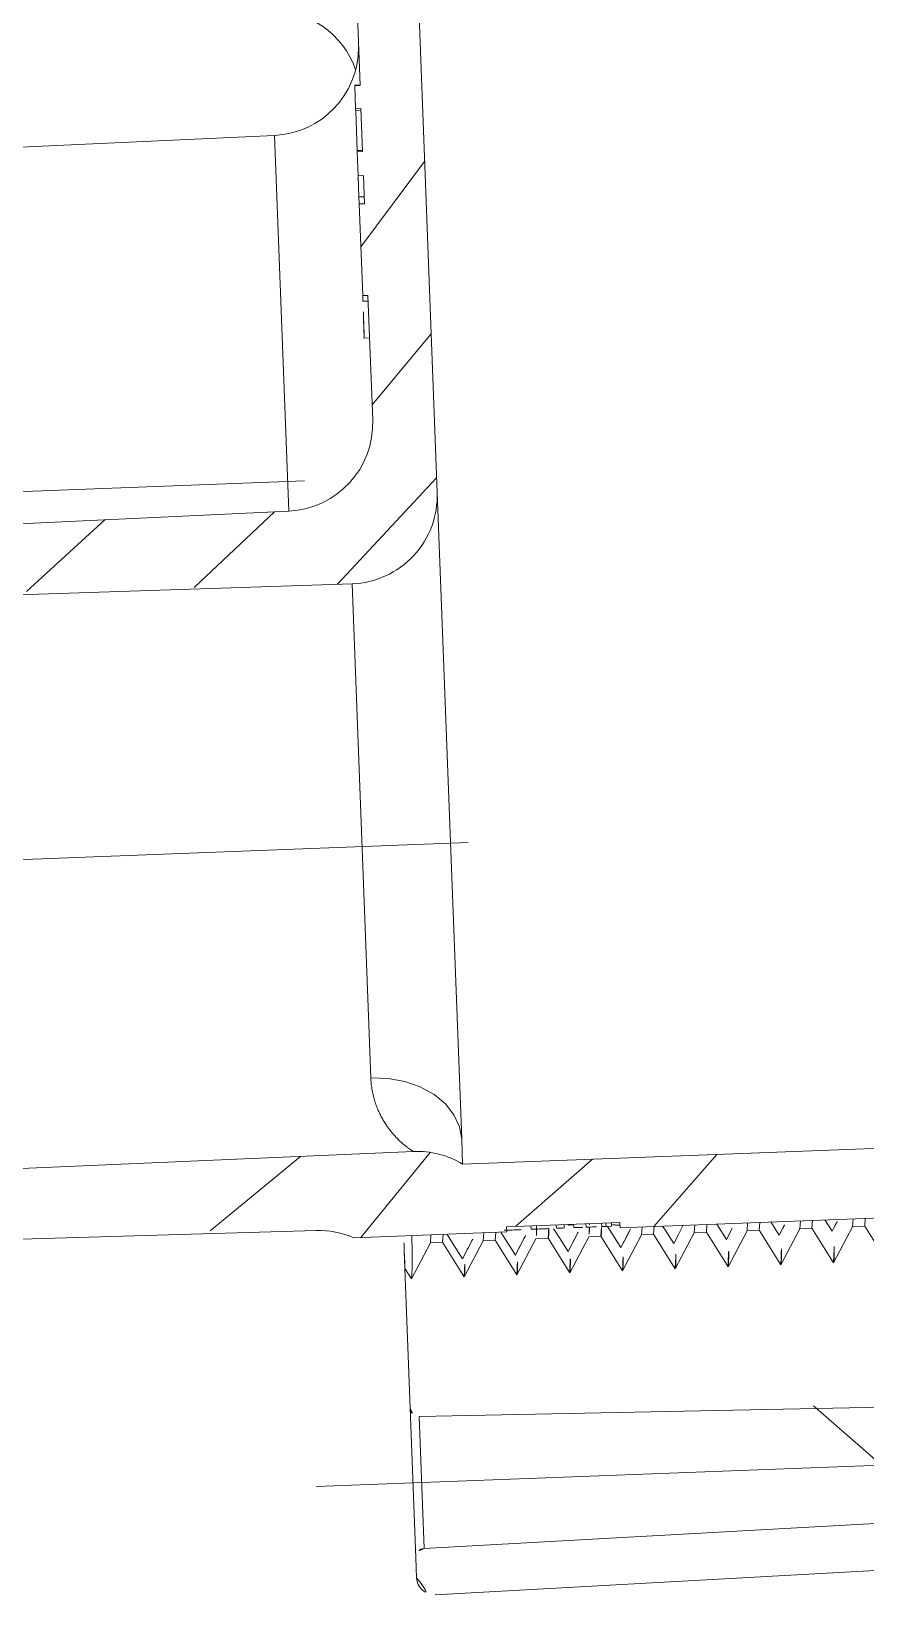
# Model space of a CAD drawing. Header units: metres. Extents: x 1956498 to 1957612, y 2277909 to 2278547.
# Drawn here: x 1956799.4868 to 1956799.5342, y 2278138.8061 to 2278138.895 of the extents above; entities that cross this region are included whole.
import ezdxf

# ---------------------------------------------------------------- set-up
doc = ezdxf.new("R2010")
doc.units = ezdxf.units.M
doc.linetypes.add('CENTERX2', pattern=[4, 2.5, -0.5, 0.5, -0.5])
doc.layers.add('UBS_400_DETAIL POSTE HTA TOOLKIT UBS', color=7, linetype='Continuous')
pattern_1 = [(45, (-451.7999274479062, -412.9644927030749), (-26.94076836320746, 26.94076836320746), []), (45, (-442.8196674479059, -412.9644927030749), (-26.94076836320746, 26.94076836320746), []), (45, (-433.8394074479056, -412.9644927030749), (-26.94076836320746, 26.94076836320746), []), (45, (-424.8591274479058, -412.9644927030749), (-26.94076836320746, 26.94076836320746), [])]

# ---------------------------------------------------------------- blocks, each defined once
blk = doc.blocks.new('HSI 150 D7.33 PROFIL')
at = {"linetype": 'Continuous', "lineweight": 0}
h = blk.add_hatch(dxfattribs=at)
h.set_pattern_fill('ANSI34', color=5, scale=2, angle=90.0000000000002, style=0)
h.set_pattern_definition([(135.0000000000002, (-451.7999274479062, -412.9644927030749), (-26.94076836320737, -26.94076836320756), []), (135.0000000000002, (-451.7999274479062, -403.9842327030747), (-26.94076836320737, -26.94076836320756), []), (135.0000000000002, (-451.7999274479062, -395.0039727030744), (-26.94076836320737, -26.94076836320756), []), (135.0000000000002, (-451.7999274479062, -386.0236927030746), (-26.94076836320737, -26.94076836320756), [])])
edge = h.paths.add_edge_path(flags=0)
edge.add_line((18.33908186064946, 78.1500000000051), (19.02968078389131, 78.1500000000051))
edge.add_line((19.02968078389131, 78.1500000000051), (20.18438132227129, 80.1500000000051))
edge.add_line((20.18438132227129, 80.1500000000051), (21.33908186065128, 78.1500000000051))
edge.add_line((21.33908186064946, 78.1500000000051), (22.02968078389131, 78.1500000000051))
edge.add_line((22.02968078389131, 78.1500000000051), (23.18438132227129, 80.1500000000051))
edge.add_line((23.18438132227129, 80.1500000000051), (24.33908186065128, 78.1500000000051))
edge.add_line((24.33908186064946, 78.1500000000051), (25.02968078389131, 78.1500000000051))
edge.add_line((25.02968078389131, 78.1500000000051), (26.18438132227129, 80.1500000000051))
edge.add_line((26.18438132227129, 80.1500000000051), (27.33908186065128, 78.1500000000051))
edge.add_line((27.33908186064946, 78.1500000000051), (28.02968078389131, 78.1500000000051))
edge.add_line((28.02968078389131, 78.1500000000051), (29.18438132227129, 80.1500000000051))
edge.add_line((29.18438132227129, 80.1500000000051), (30.33908186065128, 78.1500000000051))
edge.add_line((30.33908186064946, 78.1500000000051), (31.02968078389131, 78.1500000000051))
edge.add_line((31.02968078389131, 78.1500000000051), (32.18438132227129, 80.1500000000051))
edge.add_line((32.18438132227129, 80.1500000000051), (33.33908186065128, 78.1500000000051))
edge.add_line((33.33908186064946, 78.1500000000051), (34.02968078389131, 78.1500000000051))
edge.add_line((34.02968078389131, 78.1500000000051), (35.18438132227129, 80.1500000000051))
edge.add_line((35.18438132227129, 80.1500000000051), (36.33908186065128, 78.1500000000051))
edge.add_line((36.33908186064946, 78.1500000000051), (37.02968078389131, 78.1500000000051))
edge.add_line((37.02968078389131, 78.1500000000051), (38.18438132227129, 80.1500000000051))
edge.add_line((38.18438132227129, 80.1500000000051), (38.52968078412778, 79.55192378824358))
edge.add_line((38.52968078412778, 79.55192378823995), (38.52968078412778, 87.49772409595607))
edge.add_arc((38.02968078412778, 87.49772409595971), 0.5, 0, 89.00000000000463)
edge.add_line((38.03840698734712, 87.99764794353541), (4.512228377690917, 88.58284956796342))
edge.add_arc((4.529680784127777, 89.58269726311846), 1, 180, 269.00000000000466, ccw=False)
edge.add_line((3.529680784127777, 89.58269726311846), (3.529680784127777, 93.91730273688881))
edge.add_arc((4.529680784127777, 93.91730273688881), 1, 90.99999999999449, 180, ccw=False)
edge.add_line((4.512228377690917, 94.91715043204385), (38.03840698734712, 95.50235205647186))
edge.add_arc((38.02968078412778, 96.00227590404756), 0.5, 270.9999999999962, 360.0000000000008)
edge.add_line((38.52968078412778, 96.00227590404756), (38.52968078412778, 97.14568507430158))
edge.add_arc((37.52968078412778, 97.14568507430522), 1, 0, 91.00000000000178)
edge.add_line((37.51222837769092, 98.14553276946026), (1.512228377690917, 97.51715043204604))
edge.add_arc((1.529680784127777, 96.51730273688736), 1, 91.00000000000178, 180)
edge.add_line((0.5296807841277769, 96.51730273688736), (0.5296807841277769, 85.79134863155923))
edge.add_arc((1.029680784127777, 85.79134863156287), 0.5, 180, 268.999999999973)
edge.add_line((1.020954580908437, 85.29142478398353), (3.238406987346025, 85.25271900825464))
edge.add_arc((3.229680784126685, 84.7527951606753), 0.5, -7.958078640513122e-13, 89.00000000000381, ccw=False)
edge.add_line((3.729680784126685, 84.7527951606753), (3.729680784126685, 78.1500000000051))
edge.add_line((3.729680784126685, 78.1500000000051), (4.029680783891308, 78.1500000000051))
edge.add_line((4.029680783891308, 78.1500000000051), (5.184381322271292, 80.1500000000051))
edge.add_line((5.184381322271292, 80.1500000000051), (6.339081860651277, 78.1500000000051))
edge.add_line((6.339081860649458, 78.1500000000051), (7.029680783891308, 78.1500000000051))
edge.add_line((7.029680783891308, 78.1500000000051), (8.184381322271292, 80.1500000000051))
edge.add_line((8.184381322271292, 80.1500000000051), (9.339081860651277, 78.1500000000051))
edge.add_line((9.339081860649458, 78.1500000000051), (10.02968078389131, 78.1500000000051))
edge.add_line((10.02968078389131, 78.1500000000051), (11.18438132227129, 80.1500000000051))
edge.add_line((11.18438132227129, 80.1500000000051), (12.33908186065128, 78.1500000000051))
edge.add_line((12.33908186064946, 78.1500000000051), (13.02968078389131, 78.1500000000051))
edge.add_line((13.02968078389131, 78.1500000000051), (14.18438132227129, 80.1500000000051))
edge.add_line((14.18438132227129, 80.1500000000051), (15.33908186065128, 78.1500000000051))
edge.add_line((15.33908186064946, 78.1500000000051), (16.02968078389131, 78.1500000000051))
edge.add_line((16.02968078389131, 78.1500000000051), (17.18438132227129, 80.1500000000051))
edge.add_line((17.18438132227129, 80.1500000000051), (18.33908186065128, 78.1500000000051))
h = blk.add_hatch(dxfattribs=at)
h.set_pattern_fill('ANSI34', color=5, scale=2, style=0)
h.set_pattern_definition(pattern_1)
edge = h.paths.add_edge_path(flags=0)
edge.add_spline(control_points=[(-42.18747650339719, 76.50000000000364), (-42.21940463565443, 76.50000000000364), (-42.2515933274135, 76.5038193729124), (-42.28255304953018, 76.51162329729777), (-42.31608868634066, 76.52007652477914), (-42.34898597998836, 76.53343114234303), (-42.37806004763115, 76.55216065332934), (-42.39898626591275, 76.56564132071071), (-42.41838986647053, 76.58227311431256), (-42.43390673914655, 76.6017374834737), (-42.44491371180993, 76.61554463287757), (-42.45415210872488, 76.63107960425259), (-42.46047291289688, 76.64756712245435), (-42.46682336233425, 76.66413196892609), (-42.47031921587222, 76.68212920616861), (-42.47031921587222, 76.6998696217961)], knot_values=[0, 0, 0, 0, 9.57843967694358e-05, 9.57843967694358e-05, 9.57843967694358e-05, 0.0001999657453199459, 0.0001999657453199459, 0.0001999657453199459, 0.0002747402006094652, 0.0002747402006094652, 0.0002747402006094652, 0.0003275764189371982, 0.0003275764189371982, 0.0003275764189371982, 0.0003808495174563271, 0.0003808495174563271, 0.0003808495174563271, 0.0003808495174563271], weights=[1, 1, 1, 1, 1, 1, 1, 1, 1, 1, 1, 1, 1, 1, 1, 1], degree=3, periodic=0)
edge.add_line((-42.47031921587222, 76.6998696217961), (-42.47031921587222, 79.99999999998909))
edge.add_line((-42.47031921587222, 80.00000000000364), (-43.87224300451817, 80.00000000000364))
edge.add_line((-43.87224300451999, 80.00000000000364), (-46.47031921587404, 78.50000000000364))
edge.add_line((-46.47031921587222, 78.50000000000364), (-46.47031921587222, 74.75000000000364))
edge.add_line((-46.47031921587222, 74.75000000000364), (-45.47031921587222, 73.75000000000364))
edge.add_line((-45.47031921587222, 73.75000000000364), (35.02968078412778, 73.75000000000364))
edge.add_arc((37.77038427448679, 77.93193069980407), 5, 236.7604496358561, 270.2999999999885)
edge.add_line((37.79656409364179, 72.9319992385681), (98.03229874809949, 73.24739568995574))
edge.add_arc((98.02968078412778, 73.74738883617101), 0.5, 270.2999979438987, 360.0000000000008)
edge.add_line((98.52968078412778, 73.74738883617101), (98.52968078412778, 75.23942111666474))
edge.add_arc((97.02968078412778, 75.23942111666474), 1.5, 0, 89.49999999999977)
edge.add_line((97.04277058737534, 76.73936400126331), (43.48604810663528, 77.2067464376596))
edge.add_arc((43.52968078412778, 82.20655605297725), 5, 244.3309588677889, 269.5, ccw=False)
edge.add_line((41.36382009114823, 77.70000000000437), (38.42968078412741, 77.70000000000437))
edge.add_line((38.42968078412741, 77.70000000000437), (38.42968078412741, 77.70100000000457))
edge.add_line((38.42968078412741, 77.70100000000457), (32.67290367231908, 77.70100000000457))
edge.add_line((32.67290367231908, 77.70100000000457), (32.67290367231908, 77.4000000000051))
edge.add_line((32.67290367231908, 77.4000000000051), (26.22937280513179, 77.4000000000051))
edge.add_line((26.22937280513361, 77.4000000000051), (26.22937280513361, 77.70100000000457))
edge.add_line((26.22937280513361, 77.70100000000457), (9.9605674517843, 77.70100000000457))
edge.add_line((9.960567451782481, 77.70100000000457), (9.960567451782481, 77.75000000000364))
edge.add_line((9.960567451782481, 77.75000000000364), (9.339680784127268, 77.75000000000364))
edge.add_line((9.339680784127268, 77.75000000000364), (8.289680784127995, 79.5686533479493))
edge.add_line((8.289680784127995, 79.5686533479493), (7.239680784128723, 77.75000000000364))
edge.add_line((7.239680784126904, 77.75000000000364), (6.339680784127268, 77.75000000000364))
edge.add_line((6.339680784127268, 77.75000000000364), (5.289680784127995, 79.5686533479493))
edge.add_line((5.289680784127995, 79.5686533479493), (4.239680784128723, 77.75000000000364))
edge.add_line((4.239680784126904, 77.75000000000364), (3.339680784127268, 77.75000000000364))
edge.add_line((3.339680784127268, 77.75000000000364), (2.289680784127995, 79.5686533479493))
edge.add_line((2.289680784127995, 79.5686533479493), (1.529680784142329, 78.25229473422223))
edge.add_line((1.529680784142329, 78.25229473422223), (1.529680784127777, 79.50000000000364))
edge.add_line((1.529680784127777, 79.50000000000364), (1.029680784127777, 80.00000000000364))
edge.add_line((1.029680784127777, 80.00000000000364), (-8.470319215872223, 80.00000000000364))
edge.add_line((-8.470319215872223, 80.00000000000364), (-8.470319215872223, 79.00000000000364))
edge.add_arc((-8.970319215872223, 79.00000000000364), 0.5, 270, 360, ccw=False)
edge.add_line((-8.970319215872223, 78.50000000000364), (-30.97031921587222, 78.50000000000364))
edge.add_arc((-30.97031921587222, 79.00000000000364), 0.5, 180, 270, ccw=False)
edge.add_line((-31.47031921587222, 79.00000000000364), (-31.47031921587222, 80.00000000000364))
edge.add_line((-31.47031921587222, 80.00000000000364), (-36.47031921587222, 80.00000000000364))
edge.add_line((-36.47031921587222, 80.00000000000364), (-36.47031921587222, 76.70000000000437))
edge.add_arc((-36.67031921587295, 76.70000000000437), 0.2, 270, 360, ccw=False)
edge.add_line((-36.67031921587295, 76.50000000000364), (-42.18747650339901, 76.50000000000364))
h = blk.add_hatch(dxfattribs=at)
h.set_pattern_fill('ANSI34', color=5, scale=2, style=0)
h.set_pattern_definition(pattern_1)
edge = h.paths.add_edge_path(flags=0)
edge.add_line((38.52968078412778, -77.74999999999636), (38.52968078412778, -57.59132472234705))
edge.add_spline(control_points=[(38.52968078412778, -57.59132472234705), (38.52968078412778, -55.29002317176491), (38.60595216607726, -52.98905911443944), (38.59899870188201, -50.68776806895039), (38.59293596542375, -48.68126875726739), (38.52968078412778, -46.67515025566172), (38.52968078412778, -44.66864178457035)], knot_values=[0.07302566017090416, 0.07302566017090416, 0.07302566017090416, 0.07302566017090416, 0.07988167006823357, 0.07988167006823357, 0.07988167006823357, 0.08589778822727799, 0.08589778822727799, 0.08589778822727799, 0.08589778822727799], weights=[1, 1, 1, 1, 1, 1, 1], degree=3, periodic=0)
edge.add_line((38.52968078412778, -44.66864178457035), (38.52968078412778, 12.27803177556052))
edge.add_line((38.52968078412778, 12.27803177556052), (38.82968078412705, 12.27803177556052))
edge.add_line((38.82968078412705, 12.27803177556052), (38.82968078412705, 13.59385217830277))
edge.add_line((38.82968078412705, 13.59385217830277), (38.52968078412778, 13.59385217830277))
edge.add_line((38.52968078412778, 13.59385217830277), (38.52968078412778, 16.03698272908514))
edge.add_line((38.52968078412778, 16.0369827290815), (38.82968078412705, 16.0369827290815))
edge.add_line((38.82968078412705, 16.0369827290815), (38.82968078412705, 17.39553638422876))
edge.add_line((38.82968078412705, 17.39553638422876), (38.52968078412778, 17.39553638422876))
edge.add_line((38.52968078412778, 17.39553638422876), (38.52968078412778, 19.0026111013467))
edge.add_line((38.52968078412778, 19.0026111013467), (38.82968078412705, 19.0026111013467))
edge.add_line((38.82968078412705, 19.0026111013467), (38.82968078412705, 24.21563815759509))
edge.add_line((38.82968078412705, 24.21563815759509), (38.52968078412778, 24.21563815759509))
edge.add_line((38.52968078412778, 24.21563815759509), (38.52968078412778, 31.29344394702639))
edge.add_arc((43.52968078412778, 31.29344394703003), 5, 90.4999999999992, 180, ccw=False)
edge.add_line((43.48604810663528, 36.29325356235131), (97.04277058737534, 36.7606359987476))
edge.add_arc((97.02968078412778, 38.26057888334253), 1.5, 270.5000000000011, 360.0000000000008)
edge.add_line((98.52968078412778, 38.26057888334253), (98.52968078412778, 39.75261116383626))
edge.add_arc((98.02968078412778, 39.75261116383626), 0.5, 0, 89.70000205610212)
edge.add_line((98.03229874810131, 40.25260431005518), (40.0558606032846, 40.55617100447125))
edge.add_arc((40.02968078412778, 35.55623954323528), 5, 89.69999999999989, 180)
edge.add_line((35.02968078412778, 35.55623954323528), (35.02968078412778, -73.74999999999636))
edge.add_line((35.02968078412778, -73.74999999999636), (-45.47031921587222, -73.74999999999636))
edge.add_line((-45.47031921587222, -73.74999999999636), (-46.47031921587222, -74.74999999999636))
edge.add_line((-46.47031921587222, -74.74999999999636), (-46.47031921587222, -78.49999999999636))
edge.add_line((-46.47031921587222, -78.49999999999636), (-43.87224300451817, -79.99999999999636))
edge.add_line((-43.87224300451999, -79.99999999999636), (-42.47031921587404, -79.99999999999636))
edge.add_line((-42.47031921587222, -79.99999999998181), (-42.47031921587222, -76.69993481084384))
edge.add_spline(control_points=[(-42.47031921587222, -76.69993481084384), (-42.47031921587222, -76.68705989888622), (-42.46853347886281, -76.67414367510355), (-42.46514401679633, -76.66179051567815), (-42.4604200115391, -76.64457350927842), (-42.45246189830868, -76.62805261939502), (-42.4424249539843, -76.61328775286165), (-42.42982277475494, -76.59474929251519), (-42.41366234989255, -76.57840537745142), (-42.39590230221802, -76.56472801879136), (-42.3718997971082, -76.54624322206291), (-42.34432842457682, -76.5320015332436), (-42.31582069142678, -76.52174886958164), (-42.27498974634727, -76.50706422437361), (-42.23086780299855, -76.49999999999636), (-42.18747650339719, -76.49999999999636)], knot_values=[0, 0, 0, 0, 3.842916870896637e-05, 3.842916870896637e-05, 3.842916870896637e-05, 9.229715289452037e-05, 9.229715289452037e-05, 9.229715289452037e-05, 0.0001600213967770137, 0.0001600213967770137, 0.0001600213967770137, 0.0002517404017867858, 0.0002517404017867858, 0.0002517404017867858, 0.0003837556063044025, 0.0003837556063044025, 0.0003837556063044025, 0.0003837556063044025], weights=[1, 1, 1, 1, 1, 1, 1, 1, 1, 1, 1, 1, 1, 1, 1, 1], degree=3, periodic=0)
edge.add_line((-42.18747650339719, -76.49999999999636), (-36.67031921587295, -76.49999999999636))
edge.add_arc((-36.67031921587295, -76.69999999999709), 0.2, -7.958078640513122e-13, 89.9999999999992, ccw=False)
edge.add_line((-36.47031921587222, -76.69999999999709), (-36.47031921587222, -79.99999999999636))
edge.add_line((-36.47031921587222, -79.99999999999636), (-31.47031921587222, -79.99999999999636))
edge.add_line((-31.47031921587222, -79.99999999999636), (-31.47031921587222, -78.99999999999636))
edge.add_arc((-30.97031921587222, -78.99999999999636), 0.5, 89.9999999999992, 180, ccw=False)
edge.add_line((-30.97031921587222, -78.49999999999636), (-8.970319215872223, -78.49999999999636))
edge.add_arc((-8.970319215872223, -78.99999999999636), 0.5, -7.958078640513122e-13, 89.9999999999992, ccw=False)
edge.add_line((-8.470319215872223, -78.99999999999636), (-8.470319215872223, -79.99999999999636))
edge.add_line((-8.470319215872223, -79.99999999999636), (1.029680784127777, -79.99999999999636))
edge.add_line((1.029680784127777, -79.99999999999636), (1.529680784127777, -79.49999999999636))
edge.add_line((1.529680784127777, -79.49999999999636), (1.529680784127777, -77.74999999999636))
edge.add_line((1.529680784127777, -77.74999999999636), (2.739680784128723, -77.74999999999636))
edge.add_line((2.739680784126904, -77.74999999999636), (3.789680784126176, -79.56865334794202))
edge.add_line((3.789680784127995, -79.56865334794202), (4.839680784127268, -77.74999999999636))
edge.add_line((4.839680784127268, -77.74999999999636), (5.739680784126904, -77.74999999999636))
edge.add_line((5.739680784126904, -77.74999999999636), (6.789680784126176, -79.56865334794202))
edge.add_line((6.789680784127995, -79.56865334794202), (7.839680784127268, -77.74999999999636))
edge.add_line((7.839680784127268, -77.74999999999636), (8.739680784126904, -77.74999999999636))
edge.add_line((8.739680784126904, -77.74999999999636), (9.789680784126176, -79.56865334794202))
edge.add_line((9.789680784127995, -79.56865334794202), (10.83968078412727, -77.74999999999636))
edge.add_line((10.83968078412727, -77.74999999999636), (11.7396807841269, -77.74999999999636))
edge.add_line((11.7396807841269, -77.74999999999636), (12.78968078412618, -79.56865334794202))
edge.add_line((12.789680784128, -79.56865334794202), (13.83968078412727, -77.74999999999636))
edge.add_line((13.83968078412727, -77.74999999999636), (14.7396807841269, -77.74999999999636))
edge.add_line((14.7396807841269, -77.74999999999636), (15.78968078412618, -79.56865334794202))
edge.add_line((15.789680784128, -79.56865334794202), (16.83968078412727, -77.74999999999636))
edge.add_line((16.83968078412727, -77.74999999999636), (17.7396807841269, -77.74999999999636))
edge.add_line((17.7396807841269, -77.74999999999636), (18.78968078412618, -79.56865334794202))
edge.add_line((18.789680784128, -79.56865334794202), (19.83968078412727, -77.74999999999636))
edge.add_line((19.83968078412727, -77.74999999999636), (20.7396807841269, -77.74999999999636))
edge.add_line((20.7396807841269, -77.74999999999636), (21.78968078412618, -79.56865334794202))
edge.add_line((21.789680784128, -79.56865334794202), (22.83968078412727, -77.74999999999636))
edge.add_line((22.83968078412727, -77.74999999999636), (23.7396807841269, -77.74999999999636))
edge.add_line((23.7396807841269, -77.74999999999636), (24.78968078412618, -79.56865334794202))
edge.add_line((24.789680784128, -79.56865334794202), (25.83968078412727, -77.74999999999636))
edge.add_line((25.83968078412727, -77.74999999999636), (26.7396807841269, -77.74999999999636))
edge.add_line((26.7396807841269, -77.74999999999636), (27.78968078412618, -79.56865334794202))
edge.add_line((27.789680784128, -79.56865334794202), (28.83968078412727, -77.74999999999636))
edge.add_line((28.83968078412727, -77.74999999999636), (29.7396807841269, -77.74999999999636))
edge.add_line((29.7396807841269, -77.74999999999636), (30.78968078412618, -79.56865334794202))
edge.add_line((30.789680784128, -79.56865334794202), (31.83968078412727, -77.74999999999636))
edge.add_line((31.83968078412727, -77.74999999999636), (32.7396807841269, -77.74999999999636))
edge.add_line((32.7396807841269, -77.74999999999636), (33.78968078412618, -79.56865334794202))
edge.add_line((33.789680784128, -79.56865334794202), (34.83968078412727, -77.74999999999636))
edge.add_line((34.83968078412727, -77.74999999999636), (35.7396807841269, -77.74999999999636))
edge.add_line((35.7396807841269, -77.74999999999636), (36.78968078412618, -79.56865334794202))
edge.add_line((36.789680784128, -79.56865334794202), (37.83968078412727, -77.74999999999636))
edge.add_line((37.83968078412727, -77.74999999999636), (38.52968078412778, -77.74999999999636))
at = {"color": 5, "linetype": 'Continuous', "lineweight": 15}
for p, q in [((37.51222837769092, 98.14553276946026), (1.512228377690917, 97.51715043204604)), ((38.52968078412778, 96.00227590404756), (38.52968078412778, 97.14568507430522)), ((38.52968078412778, 96.00227590404756), (38.52968078412778, 87.49772409595971)), ((38.03840698734712, 95.50235205647186), (4.512228377690917, 94.91715043204385)), ((38.03840698734712, 87.99764794353541), (38.03840698734712, 95.50235205647186)), ((4.512228377690917, 88.58284956796342), (38.03840698734712, 87.99764794353541)), ((38.52968078412778, 79.55192378823995), (38.52968078412778, 87.49772409595971)), ((11.18438132227129, 80.1500000000051), (12.33908186064946, 78.1500000000051)), ((13.02968078389131, 78.1500000000051), (14.18438132227129, 80.1500000000051)), ((14.18438132227129, 80.1500000000051), (15.33908186064946, 78.1500000000051)), ((16.02968078389131, 78.1500000000051), (17.18438132227129, 80.1500000000051)), ((17.18438132227129, 80.1500000000051), (18.33908186064946, 78.1500000000051)), ((19.02968078389131, 78.1500000000051), (20.18438132227129, 80.1500000000051)), ((20.18438132227129, 80.1500000000051), (21.33908186064946, 78.1500000000051)), ((22.02968078389131, 78.1500000000051), (23.18438132227129, 80.1500000000051)), ((23.18438132227129, 80.1500000000051), (24.33908186064946, 78.1500000000051)), ((25.02968078389131, 78.1500000000051), (26.18438132227129, 80.1500000000051)), ((26.18438132227129, 80.1500000000051), (27.33908186064946, 78.1500000000051)), ((28.02968078389131, 78.1500000000051), (29.18438132227129, 80.1500000000051)), ((29.18438132227129, 80.1500000000051), (30.33908186064946, 78.1500000000051)), ((31.02968078389131, 78.1500000000051), (32.18438132227129, 80.1500000000051)), ((32.18438132227129, 80.1500000000051), (33.33908186064946, 78.1500000000051)), ((34.02968078389131, 78.1500000000051), (35.18438132227129, 80.1500000000051)), ((35.18438132227129, 80.1500000000051), (36.33908186064946, 78.1500000000051)), ((37.02968078389131, 78.1500000000051), (38.18438132227129, 80.1500000000051)), ((38.18438132227129, 80.1500000000051), (38.52968078412778, 79.55192378823995)), ((14.58088400877568, 77.70100000000457), (14.20297464444229, 78.36313407273701)), ((17.6523538996862, 77.70100000000457), (17.206648781892, 78.46384070787462)), ((20.7342566906882, 77.70100000000457), (20.21170858442383, 78.59519729395106)), ((9.960567451782481, 77.70100000000457), (26.22937280513361, 77.70100000000457)), ((12.33908186064946, 78.1500000000051), (12.28905057108932, 77.70100000000457)), ((12.33908186064946, 78.1500000000051), (13.02968078389131, 78.1500000000051)), ((12.97964949433117, 77.70100000000457), (13.02968078389131, 78.1500000000051)), ((15.33908186064946, 78.1500000000051), (15.28905057108932, 77.70100000000457)), ((15.33908186064946, 78.1500000000051), (16.02968078389131, 78.1500000000051)), ((15.97964949433117, 77.70100000000457), (16.02968078389131, 78.1500000000051)), ((18.33908186064946, 78.1500000000051), (18.28905057108932, 77.70100000000457)), ((18.33908186064946, 78.1500000000051), (19.02968078389131, 78.1500000000051)), ((18.97964949433117, 77.70100000000457), (19.02968078389131, 78.1500000000051)), ((21.33908186064946, 78.1500000000051), (21.28905057108932, 77.70100000000457)), ((21.33908186064946, 78.1500000000051), (22.02968078389131, 78.1500000000051)), ((21.97964949433117, 77.70100000000457), (22.02968078389131, 78.1500000000051)), ((24.33908186064946, 78.1500000000051), (24.28905057108932, 77.70100000000457)), ((24.33908186064946, 78.1500000000051), (25.02968078389131, 78.1500000000051)), ((24.97964949433117, 77.70100000000457), (25.02968078389131, 78.1500000000051)), ((26.22937280513361, 77.70100000000457), (26.22937280513361, 77.4000000000051)), ((32.67290367231908, 77.4000000000051), (26.22937280513361, 77.4000000000051)), ((27.02057523765689, 77.60000000000218), (26.70647267355525, 77.60000000000218)), ((26.70647267355525, 77.60000000000218), (26.70647267355525, 77.4000000000051)), ((27.02057523765689, 77.60000000000218), (27.02057523765689, 77.4000000000051)), ((27.2708757184264, 77.60000000000218), (27.02057523765689, 77.60000000000218)), ((27.2708757184264, 77.60000000000218), (27.2708757184264, 77.4000000000051)), ((27.33908186064946, 78.1500000000051), (28.02968078389131, 78.1500000000051)), ((27.96372894072556, 77.4000000000051), (27.96612930260198, 77.46505424753923)), ((28.1620015197077, 77.60000000000218), (28.1620015197077, 77.4000000000051)), ((28.86031882740099, 77.60000000000218), (28.86031882740099, 77.4000000000051)), ((29.39878036586197, 77.60000000000218), (29.39878036586197, 77.4000000000051)), ((29.84259046201623, 77.60000000000218), (29.84259046201623, 77.4000000000051)), ((30.33908186064946, 78.1500000000051), (31.02968078389131, 78.1500000000051)), ((31.28620023765689, 77.60000000000218), (31.28620023765689, 77.4000000000051)), ((32.67290367231908, 77.70100000000457), (38.42968078412741, 77.70100000000457)), ((32.67290367231908, 77.4000000000051), (32.67290367231908, 77.70100000000457)), ((33.33908186064946, 78.1500000000051), (33.28905057108932, 77.70100000000457)), ((33.33908186064946, 78.1500000000051), (34.02968078389131, 78.1500000000051)), ((33.97964949433117, 77.70100000000457), (34.02968078389131, 78.1500000000051)), ((36.33908186064946, 78.1500000000051), (36.28905057108932, 77.70100000000457)), ((36.33908186064946, 78.1500000000051), (37.02968078389131, 78.1500000000051)), ((36.97964949433117, 77.70100000000457), (37.02968078389131, 78.1500000000051)), ((38.42968078412741, 77.70100000000457), (38.42968078412741, 77.70000000000437)), ((38.42968078412741, 77.70000000000437), (41.36382009114823, 77.70000000000437)), ((43.48604810663528, 77.20674643765597), (97.04277058737534, 76.73936400126331)), ((35.02968078412778, 73.75000000000364), (-45.47031921587222, 73.75000000000364)), ((35.02968078412778, 73.75000000000364), (35.02968078412778, 72.33876227049768)), ((37.79656409364179, 72.9319992385681), (98.03229874810131, 73.2473956899521)), ((35.02968078412778, 35.55623954323528), (35.02968078412778, 72.33876227049768)), ((40.0558606032846, 68.66113540116567), (40.0558606032846, 40.55617100447125)), ((98.03229874810131, 40.25260431005518), (40.0558606032846, 40.55617100447125)), ((97.04277058737534, 36.76063599874396), (43.48604810663528, 36.29325356235131)), ((35.02968078412778, -73.74999999999636), (35.02968078412778, 35.55623954323528)), ((43.48604810663528, 36.29325356235131), (43.48604810663528, 14.92629981783102)), ((38.52968078412778, 31.29344394703003), (38.52968078412778, 24.21563815759509)), ((38.86718078412741, 26.6263540538348), (38.52968078412778, 26.6263540538348)), ((38.82968078412705, 24.53509348013904), (38.52968078412778, 24.53509348013904)), ((38.82968078412705, 24.21563815759509), (38.52968078412778, 24.21563815759509)), ((38.82968078412705, 24.53509348013904), (38.82968078412705, 24.21563815759509)), ((38.82968078412705, 19.0026111013467), (38.82968078412705, 24.21563815759509)), ((38.82968078412705, 19.0026111013467), (38.52968078412778, 19.0026111013467)), ((38.52968078412778, 19.0026111013467), (38.52968078412778, 17.39553638422876)), ((38.82968078412705, 18.60262897650682), (38.82968078412705, 19.0026111013467)), ((38.82968078412705, 18.60262897650682), (38.52968078412778, 18.60262897650682)), ((38.82968078412705, 18.60262897650682), (38.82968078412705, 17.39553638422876)), ((38.52968078412778, 17.39553638422876), (38.82968078412705, 17.39553638422876)), ((38.86718078412741, 17.58117829040202), (38.82968078412705, 17.58117829040202)), ((38.82968078412705, 16.0369827290815), (38.82968078412705, 17.39553638422876)), ((38.82968078412705, 16.0369827290815), (38.52968078412778, 16.0369827290815)), ((38.52968078412778, 16.0369827290815), (38.52968078412778, 13.59385217830277)), ((38.82968078412705, 16.0369827290815), (38.82968078412705, 15.971116565579)), ((38.82968078412705, 15.971116565579), (38.52968078412778, 15.971116565579)), ((38.82968078412705, 15.95384838077007), (38.82968078412705, 13.73443697341281)), ((43.48604810663528, 14.92629981783102), (97.04277058737534, 15.39368225422731)), ((38.82968078412705, 13.70148966378474), (38.52968078412778, 13.70148966378474)), ((38.52968078412778, 13.59385217830277), (38.82968078412705, 13.59385217830277)), ((38.82968078412705, 13.70148966378474), (38.82968078412705, 13.59385217830277)), ((38.82968078412705, 12.27803177556052), (38.82968078412705, 13.59385217830277)), ((38.82968078412705, 12.27803177556052), (38.52968078412778, 12.27803177556052)), ((38.52968078412778, 12.27803177556052), (38.52968078412778, -44.66864178457035)), ((38.82968078412705, 12.25114482020217), (38.52968078412778, 12.25114482020217)), ((38.82968078412705, 12.27803177556052), (38.82968078412705, 12.25114482020217))]:
    blk.add_line(p, q, dxfattribs=at)
at = {"color": 5, "linetype": 'CENTERX2', "lineweight": 0}
for p, q in [((44.03840698734712, 91.75000000000364), (-1.487771622309083, 91.75000000000364)), ((34.02968078412778, 55.50000000000364), (107.653353649057, 55.50000000000364)), ((42.52968078412778, 34.60368400316293), (103.4994261270203, 34.60368400316293))]:
    blk.add_line(p, q, dxfattribs=at)
at = {"color": 5, "linetype": 'Continuous', "lineweight": 15, "flags": 128}
for points in [[(36.06909390221699, 77.70100000000457), (35.9942613110652, 77.8291485407135), (35.70093476454531, 78.33145657350542), (35.23700759708299, 79.12590068986538)], [(23.21676838695566, 78.71809875663166), (22.93231672165166, 78.2103495759693), (22.64797767454547, 77.7025327922347), (22.64712005509682, 77.70100000000457)], [(23.8111809125021, 77.70100000000457), (23.67987886687843, 77.9256706450542), (23.21676838695566, 78.71809875663166)], [(26.94214973500129, 77.60000000000218), (26.685072559525, 78.03989979069229), (26.2218281894875, 78.83258464100436)], [(30.00910647583805, 77.60000000000218), (29.98377139514741, 77.64335866559486), (29.69031336010084, 78.14558437665983), (29.22688799201933, 78.93869156277287)], [(33.01207899764995, 77.70100000000457), (32.98900468804277, 77.74049966191524), (32.69560088073194, 78.24275932973615), (32.23194779455116, 79.03645326837068)], [(35.02968078412778, 72.33876227049768), (35.12639386399496, 71.61892239545341), (35.41279173566909, 70.92692969293785), (35.87779503105776, 70.28955406115347), (36.50341498982016, 69.7314525242582), (37.26544935874153, 69.27421536965267), (38.13441866150788, 68.93553092272123), (39.07670661908924, 68.72850126984486), (40.0558606032846, 68.66113540116567)]]:
    blk.add_lwpolyline(points, dxfattribs=at)
at = {"color": 5, "linetype": 'Continuous', "lineweight": 15}
for centre, radius, start, end in [((37.52968078412778, 97.14568507430522), 1.000000000000014, 0, 90.99999999997708), ((38.02968078412778, 96.00227590404756), 0.5, 270.9999999999771, 0), ((38.02968078412778, 87.49772409595971), 0.5, 0, 89.00000000002294), ((43.52968078412778, 82.20655605297725), 5.000000000000028, 244.3309588678749, 269.5000000000352), ((37.77038427448679, 77.93193069980407), 5.000000000000028, 236.7604496357939, 270.3000000000382), ((40.02968078412778, 35.55623954323528), 5, 89.69999999996182, 180), ((43.52968078412778, 31.29344394703003), 5, 90.49999999996473, 180), ((43.52968078412778, 9.926490202513378), 5.000000000000028, 90.49999999996473, 177.721532463114), ((43.52968078412778, 12.82849305095806), 5.000000000000028, 196.8699471623448, 269.5000000000352)]:
    blk.add_arc(centre, radius, start, end, dxfattribs=at)
for points, knots in [([(14.18438132227129, 80.1500000000051), (14.16524092347572, 80.06370063787836), (14.1279678132305, 79.89564532863005), (14.09142350424736, 78.71188842410265), (14.07364534177032, 78.13601154566277)], [0, 0, 0, 0, 0.5135176181554884, 1, 1, 1, 1]), ([(17.18438132227129, 80.1500000000051), (17.16523886663708, 80.06656717458827), (17.12912138099273, 79.909148297309), (17.09371002479566, 78.767624637283), (17.07706687194514, 78.23111446663825)], [0, 0, 0, 0, 0.530005211953032, 1, 1, 1, 1]), ([(20.18438132227129, 80.1500000000051), (20.16523579514069, 80.07084779720026), (20.13071610474071, 79.92813511467102), (20.09687119718001, 78.84500418636526), (20.08179756445861, 78.36260612482874)], [0, 0, 0, 0, 0.5546262700736838, 1, 1, 1, 1]), ([(23.18438132227129, 80.1500000000051), (23.16523266715012, 80.07520715571445), (23.1322006702394, 79.94618728535352), (23.09981426960439, 78.91742533019715), (23.0862022718029, 78.48503688328856)], [0, 0, 0, 0, 0.5797001971753953, 1, 1, 1, 1]), ([(26.18438132227129, 80.1500000000051), (26.1652295060394, 80.07961266994243), (26.13357568334141, 79.96327759033375), (26.10254041897861, 78.98488213690871), (26.09028271856005, 78.5984546775071)], [0, 0, 0, 0, 0.6050396002481392, 1, 1, 1, 1]), ([(29.18438132227129, 80.1500000000051), (29.16522634020839, 80.08402476294941), (29.13484171092568, 79.9793714088919), (29.10505074009779, 79.04735966502994), (29.09404049904333, 78.70290382219173)], [0, 0, 0, 0, 0.6304168428026673, 1, 1, 1, 1]), ([(32.18438132227129, 80.1500000000051), (32.16522320321747, 80.08839666525091), (32.13599928204894, 79.99442653209553), (32.10734624778706, 79.1048338138753), (32.09747708029317, 78.79842509437003)], [0, 0, 0, 0, 0.6555629185930093, 0.9999999999999999, 0.9999999999999999, 0.9999999999999999, 0.9999999999999999]), ([(35.18438132227129, 80.1500000000051), (35.16522013367285, 80.0926745673969), (35.13704888874236, 80.00839332385658), (35.10942787861677, 79.15727151817919), (35.10059380480016, 78.8850558090744)], [0, 0, 0, 0, 0.6801683292672124, 1, 1, 1, 1]), ([(38.18438132227129, 80.1500000000051), (38.16529509800603, 80.03067783389633), (38.12724727445857, 79.792812625019), (38.08664599423719, 78.82027085415757), (38.06588741184169, 77.82431935232307), (38.0633170708843, 77.70100000000457)], [0, 0, 0, 0, 0.4686328788647711, 0.9342057830117392, 1, 1, 1, 1]), ([(35.23700759708299, 79.12590068986538), (35.14140676741044, 78.95712408107283), (34.95020510805625, 78.61957086346229), (34.68127922205531, 78.14461366930846), (34.50801737634538, 77.83839475500645), (34.43027799536503, 77.70100000000457)], [0, 0, 0, 0, 0.3553870557578958, 0.7107741115636309, 0.9999999999999999, 0.9999999999999999, 0.9999999999999999, 0.9999999999999999]), ([(38.52968078412778, 79.55192378823995), (38.52968078412778, 79.42199221842748), (38.52968078412778, 79.21558120144618), (38.52968078412778, 78.41611958812427), (38.52968078412778, 77.8639271052125), (38.52968078412778, 77.70000000000437)], [0, 0, 0, 0, 0.5443278795271698, 0.8647264967487592, 1, 1, 1, 1]), ([(14.20297464444229, 78.36313407273701), (14.10624826628919, 78.1930367173336), (13.98066186219148, 77.97218780704861), (13.8546022462524, 77.75167444514591), (13.82563347520954, 77.70100000000457)], [0, 0, 0, 0, 0.7701978478493222, 1, 1, 1, 1]), ([(17.206648781892, 78.46384070787462), (17.1122515449606, 78.2943395454713), (16.97065406386537, 78.04008488273757), (16.82915302903712, 77.7857726805778), (16.78198493436867, 77.70100000000457)], [0, 0, 0, 0, 0.6666590125959277, 1, 1, 1, 1]), ([(20.21170858442383, 78.59519729395106), (20.11709331263773, 78.42582647739619), (19.95060235768869, 78.12779098633837), (19.78421739841542, 77.82969206006965), (19.71238747456664, 77.70100000000457)], [0, 0, 0, 0, 0.5682907628033587, 1, 1, 1, 1]), ([(26.2218281894875, 78.83258464100436), (26.12680082675797, 78.66346128016085), (25.93674610127709, 78.3252145584338), (25.7248859115989, 77.94802354818967), (25.60810864521227, 77.73992249580988), (25.58626703216214, 77.70100000000457)], [0, 0, 0, 0, 0.4484169102679301, 0.8968338206295621, 1, 1, 1, 1]), ([(29.22688799201933, 78.93869156277287), (29.13166137651569, 78.76968836441665), (28.94120814549206, 78.4316819676751), (28.68988848288427, 77.9854601931147), (28.53386234216487, 77.70820126979743), (28.47297259208972, 77.60000000000218)], [0, 0, 0, 0, 0.3787841686274995, 0.7575683373237485, 1, 1, 1, 1]), ([(32.23194779455116, 79.03645326837068), (32.13653021062601, 78.86756555373722), (31.94569504276114, 78.52979012444848), (31.67529632643163, 78.05098328557142), (31.50038480215153, 77.74102206565658), (31.42080586493103, 77.60000000000218)], [0, 0, 0, 0, 0.352764715487097, 0.70552943102944, 1, 1, 1, 1]), ([(26.22937280513361, 77.56013985471509), (26.34004664369786, 77.54801783354196), (26.46465668566816, 77.53436939063977), (26.68214868855648, 77.52362111290495), (26.70647267355525, 77.52241904136827)], [0, 0, 0, 0, 0.8881614740969277, 1, 1, 1, 1]), ([(28.1620015197077, 77.60000000000218), (27.99635002145624, 77.60000000000218), (27.70038216352441, 77.60000000000218), (27.40217712268168, 77.60000000000218), (27.2708757184264, 77.60000000000218)], [0, 0, 0, 0, 0.5596942161518095, 1, 1, 1, 1]), ([(27.33908186064946, 78.1500000000051), (27.31988367104168, 78.14438544555014), (27.30022889565953, 78.13863736154235), (27.28095727255823, 77.61222861819624), (27.28050958751555, 77.60000000000218)], [0, 0, 0, 0, 0.9767697281879999, 1, 1, 1, 1]), ([(27.97110851075558, 77.60000000000218), (27.97155619580008, 77.61222861819624), (27.99082781889956, 78.13863736154235), (28.01048259428353, 78.14438544555014), (28.02968078389131, 78.1500000000051)], [0, 0, 0, 0, 0.02323027181195511, 1, 1, 1, 1]), ([(28.86031882740099, 77.60000000000218), (28.85200253671246, 77.60000000000218), (28.83539590218243, 77.60000000000218), (28.65995500411191, 77.60000000000218), (28.42155310680755, 77.60000000000218), (28.24857211157359, 77.60000000000218), (28.1620015197077, 77.60000000000218)], [0, 0, 0, 0, 0.2800988790318837, 0.5593238488956382, 0.7794578810807787, 1, 1, 1, 1]), ([(28.86031882740099, 77.44500658566903), (28.9162331647276, 77.44349504815182), (29.0902697192887, 77.43879030166863), (29.27404694988581, 77.44136401240758), (29.39878036586197, 77.44311084323635)], [0, 0, 0, 0, 0.3212792707166176, 1, 1, 1, 1]), ([(29.84259046201623, 77.60000000000218), (29.69779112975448, 77.60000000000218), (29.43877160169905, 77.60000000000218), (29.41101863123367, 77.60000000000218), (29.39878036586197, 77.60000000000218)], [0, 0, 0, 0, 0.5590286313440581, 1, 1, 1, 1]), ([(31.28620023765689, 77.60000000000218), (30.97662253072122, 77.60000000000218), (30.42361125398747, 77.60000000000218), (30.02017961477577, 77.60000000000218), (29.84259046201623, 77.60000000000218)], [0, 0, 0, 0, 0.5598036061131139, 1, 1, 1, 1]), ([(30.33908186064946, 78.1500000000051), (30.31988367104168, 78.14438544555014), (30.30022889565953, 78.13863736154235), (30.28095727255823, 77.61222861819624), (30.28050958751555, 77.60000000000218)], [0, 0, 0, 0, 0.9767697281879999, 1, 1, 1, 1]), ([(30.96372894072556, 77.4000000000051), (30.96663397392513, 77.48230408010204), (30.98834915418411, 78.0975286962057), (31.01049638528275, 78.12564503469912), (31.02968078389131, 78.1500000000051)], [0, 0, 0, 0, 0.1337789125218674, 1, 1, 1, 1]), ([(32.80903677611786, 77.60000000000218), (32.70111529479254, 77.60000000000218), (32.48528213972713, 77.60000000000218), (31.96631470686771, 77.60000000000218), (31.54397638611044, 77.60000000000218), (31.28620023765689, 77.60000000000218)], [0, 0, 0, 0, 0.2804102852909987, 0.560795087712059, 1, 1, 1, 1]), ([(37.79656409364179, 72.9319992385681), (37.79942312102867, 72.93004035087506), (37.80515195954285, 72.92611518691774), (37.85328642380045, 72.89264396969884), (37.93271178583018, 72.8356232972692), (38.04514952423233, 72.75066987904938), (38.17863769286851, 72.64324188702085), (38.33021778456896, 72.5118970107651), (38.49579129972335, 72.3559503469769), (38.67070546249306, 72.17529661483786), (38.85098017580094, 71.96930099201927), (39.03171622070295, 71.7388413809349), (39.19647149940829, 71.5020613918241), (39.34321663694573, 71.26478276991838), (39.47186046050047, 71.03192081591624), (39.59300123174035, 70.78338414885002), (39.70536735340283, 70.51774432098682), (39.80680795316766, 70.23480905300312), (39.89507867786233, 69.93382268931236), (39.96746893893396, 69.61608453458393), (40.01830993922886, 69.29612863498187), (40.04986504327462, 68.97805287985466), (40.05386051672212, 68.7668573670162), (40.0558606032846, 68.66113540116567)], [0, 0, 0, 0, 0.04678783198456699, 0.09375213929857971, 0.1489001024825049, 0.20127148532841, 0.2537929635789044, 0.3066874386586906, 0.3596814977110896, 0.4136953180349466, 0.4677906259738006, 0.5221230921556279, 0.5765367878067232, 0.6192547756135635, 0.6620179336704879, 0.704928139909978, 0.7478937427420775, 0.7915278968940542, 0.8352361528126651, 0.8791977761880305, 0.9232601285336113, 0.9615849316049373, 1, 1, 1, 1]), ([(38.82968078412705, 26.62235813330335), (38.82968078412705, 26.62264809423868), (38.82968078412705, 26.62370529961845), (38.82968078412705, 26.55420761757705), (38.82968078412705, 26.31700554330018), (38.82968078412705, 25.88057985268824), (38.82968078412705, 25.2588135326987), (38.82968078412705, 24.79350229045667), (38.82968078412705, 24.53509348013904)], [0, 0, 0, 0, 0.07513053159608554, 0.2739279439298798, 0.4421417090132217, 0.6006623525637637, 0.7782293720402641, 1, 1, 1, 1])]:
    blk.add_open_spline(points, degree=3, knots=knots, dxfattribs=at)
blk = doc.blocks.new('UBS_PDT C1752')
at = {"xscale": 0.001, "yscale": 0.001, "zscale": 0.001, "rotation": 90}
blk.add_blockref('HSI 150 D7.33 PROFIL', (2.093768251477741, 1.516999999992549), dxfattribs=at)

msp = doc.modelspace()

# ---------------------------------------------------------------- block references
at = {"layer": 'UBS_400_DETAIL POSTE HTA TOOLKIT UBS', "transparency": 33554687, "rotation": 92.17295973550951}
msp.add_blockref('UBS_PDT C1752', (1956801.13876123, 2278136.870856343), dxfattribs=at)

doc.saveas('drawing.dxf')
